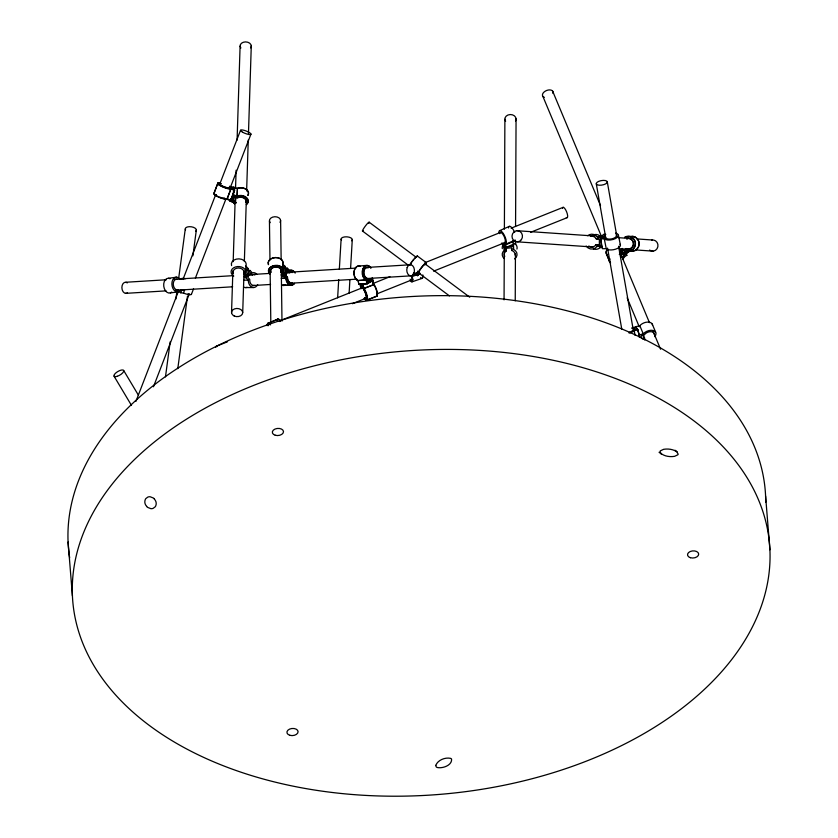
<?xml version="1.0" encoding="UTF-8"?>
<svg xmlns="http://www.w3.org/2000/svg" width="838" height="838" viewBox="0 0 838 838"><rect width="100%" height="100%" fill="white"/><g stroke="black" fill="none" stroke-linecap="round" stroke-linejoin="round"><path stroke-width="1.26" d="M504.214 258.554A7.448 5.981 0.3 0 1 504.361 250.258L503.9 245.429M504.057 299.868L504.277 251.431M504.382 229.172L504.885 119.216M504.361 250.258L504.371 248.017M504.769 256.365A5.416 4.347 0.3 0 1 506.005 251.253L506.016 247.901M515.014 255.024A5.416 4.347 0.3 0 0 511.809 250.499L511.819 248.258M514.616 258.932A7.448 5.981 0.3 0 0 513.526 249.389L513.076 240.674M513.526 249.389L513.547 243.795M515.234 300.811L515.443 253.684M515.485 244.518L515.506 240.59M515.569 226.197L516.061 118.849M234.525 203.749A7.448 5.447 1.8 0 1 233.613 202.262L229.937 201.099L233.467 194.898L233.708 187.241L237.489 188.372A7.448 5.196 3.3 0 1 246.058 189.273A7.448 5.196 3.3 0 1 248.006 195.202M231.539 312.616L232.88 270.8M233.174 261.655L235.279 196.322M235.53 188.487L236.117 170.198M237.081 140.145L240.097 46.059M236.117 202.827A5.416 3.96 1.8 0 1 235.499 201.686L235.614 197.852M246.466 204.472A7.448 5.447 1.8 0 0 246.508 197.496A7.448 5.447 1.8 0 0 237.133 196.071L237.384 188.403A7.448 5.447 1.8 0 1 245.963 189.21A7.448 5.447 1.8 0 1 247.891 195.401M242.716 312.49L244.057 270.674M244.35 261.529L246.372 198.805M246.623 190.97L248.258 140.009M248.467 133.472L251.274 45.933M243.68 276.592L245.628 275.66L245.88 266.065A7.448 5.447 1.8 0 0 238.956 258.858A7.448 5.447 1.8 0 0 231.592 265.604M257.706 284.679A7.448 5.269 89.7 0 1 251.861 287.141A7.448 5.269 89.7 0 1 248.268 280.143L246.037 277.703L244.654 277.703L247.859 276.173L248.1 268.506L245.88 266.065M234.431 203.718A7.448 5.196 3.3 0 1 233.509 202.272L229.832 201.11L233.341 195.244L233.812 187.209L233.383 187.922M236.044 202.89A5.416 3.781 3.3 0 1 235.394 201.759L235.625 197.737M246.362 204.577A7.448 5.196 3.3 0 0 246.382 197.904A7.448 5.196 3.3 0 0 237.018 196.417L237.489 188.372M337.641 297.836L338.72 279.578M339.338 269.134L341.118 239.134M349.121 293.07L349.896 280.028M350.588 268.286L352.285 239.584M165.474 376.88L170.166 341.862M175.896 299.072L176.933 291.299M178.672 278.331L185.261 229.057M177.792 368.657L187.513 296.044M192.887 255.841L196.364 229.905M213.941 193.599L217.786 183.229M227.067 199.14L230.921 188.77L234.588 189.933L230.743 200.313L227.067 199.14A7.448 1.372 20.3 0 1 217.765 196.448A7.448 1.372 20.3 0 1 214.549 193.379M410.379 280.96A7.448 2.116 71.1 0 0 412.254 276.477L412.841 274.906L419.513 272.622M413.605 272.685L417.659 275.702L418.246 274.131A7.448 0.964 -53.3 0 1 418.633 271.543A7.448 0.964 -53.3 0 1 424.583 263.792A7.448 0.964 -53.3 0 1 425.735 264.379M424.95 264.934A5.416 0.702 -53.3 0 0 421.189 268.265A5.416 0.702 -53.3 0 0 419.325 272.528L418.791 273.963L416.8 272.476M213.931 193.4L217.88 183.187M135.934 401.371L178.316 291.519M183.03 279.305L215.523 195.086M219.294 185.324L240.485 130.393M178.641 291.425L180.725 292.776L181.72 290.21M180.725 292.776L183.459 293.08L184.769 289.676M153.469 386.758L189.262 293.981M195.38 278.111L225.998 198.774M229.769 189.011L250.96 134.08M226.951 199.266L230.89 189.053L234.556 190.226L230.618 200.439L226.951 199.266A7.448 1.739 21.1 0 1 217.618 196.637A7.448 1.739 21.1 0 1 214.58 193.086M191.368 294.463L193.557 288.785M232.493 189.116L233.132 187.44L229.465 186.277M284.941 266.369L285.517 274.152L282.385 275.891L283.81 275.796L287.141 268.202L289.466 270.444A7.448 5.091 86.5 0 1 295.165 273.136M268.349 264.693A7.448 5.363 -4.3 0 1 275.43 257.528A7.448 5.363 -4.3 0 1 282.616 264.127L285.182 266.421L285.287 274.445L282.155 276.048L283.537 276.048L287.214 268.432L289.529 270.674A7.448 5.258 89.8 0 1 294.18 271.753M246.037 277.703L250.038 270.423L252.259 272.863A7.448 5.269 89.7 0 1 256.868 274.351M233.278 187.995L233.708 187.241M620.089 244.287A7.448 3.331 -11.2 0 1 615.49 249.221A7.448 3.331 -11.2 0 1 606.241 248.666L602.512 248.708L600.553 238.83L603.318 234.41L605.801 234.378M417.659 275.702L419.817 273.125M619.46 252.783L621.534 251.295L626.688 255.307L625.829 253.128M619.691 253.076L621.765 251.599L626.782 255.265L623.577 257.538A7.448 4.86 -21.3 0 1 623.137 259.141M626.07 248.498L623.441 250.384L622.215 248.436M619.282 254.532L621.168 253.181L624.373 255.527L621.744 257.402L620.026 253.317M621.534 251.295L620.769 249.347L623.011 252.929L626.122 250.709A7.448 6.976 -86.1 0 0 635.225 242.653A7.448 6.976 -86.1 0 0 624.593 237.343M621.765 251.599L620.927 249.588L623.242 253.17L626.353 250.95A7.448 7.05 86.6 0 0 635.434 242.894A7.448 7.05 86.6 0 0 624.614 237.583M359.638 266.285A7.448 4.829 85.2 0 0 354.118 271.627A7.448 4.829 85.2 0 0 357.868 280.646L359.01 284.333L359.942 283.736L362.896 284.794L372.868 280.803L373.884 284.606A7.448 1.875 69 0 1 377.037 292.64A7.448 1.875 69 0 1 376.231 296.223A7.448 2.231 68.2 0 0 377.278 292.462A7.448 2.231 68.2 0 0 374.01 284.48L364.038 288.471A7.448 2.231 68.2 0 1 367.494 298.181A7.448 2.231 68.2 0 1 364.226 298.349M358.999 284.229L367.191 283.726L372.941 280.269L371.506 280.353L372.742 280.929L362.571 284.836L359.994 283.632L358.999 284.229L367.547 283.611L372.941 280.175L372.177 277.713M281.369 274.864L283.275 273.806L281.17 271.763A5.416 3.907 -4.3 0 0 275.911 266.777A5.416 3.907 -4.3 0 0 271.03 272.308M281.139 275.032L283.045 274.057L280.94 272.004A5.416 3.792 -0.8 0 0 275.681 267.018A5.416 3.792 -0.8 0 0 270.789 272.256M246.068 269.48L248.1 268.506M267.741 323.583L277.43 319.236M499.72 230.607L509.41 226.344M515.412 241.082L515.726 243.188L506.037 247.461L505.565 244.287L515.255 240.024M502.716 243.093L504.895 245.157L513.516 241.365M267.888 323.29L277.849 319.299M216.571 346.157L227.475 341.789M279.599 320.912L363.242 287.413M372.941 283.527L389.911 276.729M425.065 262.65L501.428 232.053M511.128 228.177L563.251 207.29M363.692 287.801L361.691 288.597L360.749 285.391L362.875 286.25L363.912 289.602A5.416 1.624 68.2 0 1 366.51 296.243A5.416 1.624 68.2 0 1 364.813 297.731M352.379 303.691L366.918 297.867M376.618 293.981L412.987 279.41M433.592 271.156L506.32 242.025M530.559 232.315L566.928 217.754M366.897 300.14L376.87 296.149L366.688 300.14M361.712 288.513L363.744 287.727M364.31 298.234A7.448 1.875 69 0 0 367.107 298.255A7.448 1.875 69 0 0 363.723 288.523L373.884 284.606M413.124 273.953L415.397 273.167M412.254 276.477L420.194 273.764M411.982 281.851L422.184 278.352M636.063 327.396L636.042 326.663L639.834 325.689A7.448 4.578 -22.7 0 1 647.659 322.085A7.448 4.578 -22.7 0 1 652.582 325.354M631.883 327.878L635.665 326.893L637.99 329.753L639.373 337.148M632.041 328.391L634.335 327.794L635.822 329.617L632.617 330.444A5.416 1.938 -10.6 0 1 629.233 332.319M629.108 333.115A7.448 2.661 -10.6 0 0 634.209 330.738L637.99 329.753M639.541 337.148L639.467 334.854L643.249 333.87A7.448 4.578 -22.7 0 1 653.053 330.465A7.448 4.578 -22.7 0 1 654.771 336.666M642.484 339.076L644.789 338.479L643.5 335.41M168.48 278.258L176.682 277.179M178.63 290.608L183.784 289.938L181.05 289.623A7.448 5.059 82.5 0 1 174.011 290.137A7.448 5.059 82.5 0 1 172.754 279.819A7.448 5.059 82.5 0 1 179.741 278.792M170.355 292.912L178.546 291.834M503.889 247.084L513.055 246.215M358.119 266.117L366.656 265.395M366.457 279.63L371.339 279.211L367.903 281.4L366.855 278.059A5.416 3.509 85.2 0 1 363.964 271.355A5.416 3.509 85.2 0 1 368.238 267.657M359.963 266.17A7.448 5.091 86.5 0 0 354.055 271.533A7.448 5.091 86.5 0 0 357.857 280.552L366.405 279.923L367.547 283.611M285.088 268.328L287.141 268.202M125.899 282.249L166.406 279.756M174.252 279.274L233.058 275.66M248.739 274.696L269.647 273.418M286.638 272.371L355.909 268.118M366.363 267.479L410.798 264.745M285.664 272.717L289.759 272.465A5.416 3.708 86.5 0 1 292.074 272.35M281.453 278.331L286.135 278.048A7.448 5.091 86.5 0 0 289.361 284.344A7.448 5.091 86.5 0 0 294.567 283.37M125.522 293.363L166.029 290.88M175.184 290.315L232.681 286.785M252.28 285.58L270.58 284.459M288.88 283.338L356.831 279.159M365.976 278.604L410.411 275.87M366.573 279.599L371.255 279.316L367.599 281.526L366.552 278.174A5.416 3.708 86.5 0 1 363.608 271.502A5.416 3.708 86.5 0 1 368.144 267.731M357.857 280.552L366.049 280.049L367.191 283.726M283.464 285.475L291.655 284.972M623.242 253.17L626.824 252.961L629.935 250.73A7.448 7.05 86.6 0 0 639.09 243.827A7.448 7.05 86.6 0 0 630.186 236.452M587.637 235.719A7.448 6.976 -86.1 0 1 597.305 236.965L601.705 236.976M590.591 236.4A5.416 5.08 -86.1 0 1 596.206 238.851L599.359 238.82L599.359 244.696L595.965 244.727A5.416 5.08 -86.1 0 1 588.789 246.016M600.553 238.83L604.282 238.788A7.448 3.331 -11.2 0 0 615.542 238.537A7.448 3.331 -11.2 0 0 615.542 233.132M586.16 246.037A7.448 6.976 -86.1 0 0 597.305 246.194L602.019 246.225M246.037 270.444L250.038 270.423M248.446 274.937L252.427 274.906A5.416 3.834 89.7 0 1 254.857 275.021M243.722 280.164L248.268 280.143M245.503 287.581L253.453 287.539M285.203 268.432L287.214 268.432M285.789 272.717L289.78 272.706A5.416 3.823 89.8 0 1 292.211 272.601M281.306 278.31L285.863 278.289A7.448 5.258 89.8 0 0 288.995 284.595A7.448 5.258 89.8 0 0 294.379 283.611M283.359 285.245L291.331 285.224M516.857 230.712L595.032 236.065M598.94 236.337L602.847 236.599M618.486 237.678L631.517 238.568M636.723 238.924L652.362 239.993M597.305 236.965L601.202 237.238A7.448 6.976 -86.1 0 0 593.419 234.902M596.206 238.851L598.154 238.987M595.965 244.727L599.861 245M597.305 246.194L601.202 246.466A7.448 6.976 -86.1 0 1 593.43 248.959M517.601 241.857L593.168 247.032M599.683 247.482L602.292 247.66M619.23 248.823L632.261 249.714M636.168 249.975L653.106 251.138M623.011 252.929L626.908 253.202L630.019 250.971A7.448 6.976 -86.1 0 0 639.174 244.068A7.448 6.976 -86.1 0 0 630.459 236.693M178.777 278.75L181.5 279.064A7.448 1.739 21.1 0 1 185.638 278.708M230.555 186.811L233.006 187.586L234.588 189.933M229.486 186.654L231.717 187.366L232.618 189.137L229.518 188.152A5.416 1.257 21.1 0 1 222.06 186.109A5.416 1.257 21.1 0 1 221.117 183.69M233.467 194.898L237.133 196.071M233.341 195.244L237.018 196.417M226.606 198.69L228.774 199.308M235.499 201.686L232.157 200.628L234.399 196.679L237.51 197.663A5.416 3.96 1.8 0 1 243.984 197.737A5.416 3.96 1.8 0 1 245.859 202.314M235.394 201.759L232.053 200.691L234.284 196.961L237.395 197.946A5.416 3.781 3.3 0 1 243.868 198.103A5.416 3.781 3.3 0 1 245.744 202.503M371.454 280.29L372.868 280.803M360.749 285.391L362.624 286.271L363.661 289.623A5.416 1.362 69 0 1 366.185 296.306A5.416 1.362 69 0 1 364.771 297.637M676.538 451.389L678.183 454.154A3.237 2.053 -4.6 0 1 677.806 454.825L674.621 456.322A13.555 8.621 -4.6 0 1 661.926 454.112M661.695 454.248L659.066 452.29M417.376 256.009L426.322 262.682M369.223 222.259L416.339 257.392M424.719 263.635L469.741 297.207M674.978 450.216L677.062 451.776M417.534 271.187L419.325 272.528M362.435 230.995L408.556 265.405M417.994 272.444L449.44 295.898M416.256 272.643L418.246 274.131M620.958 252.94L624.247 255.496L621.618 257.381L620.068 253.401M661.161 453.861L660.051 451.483A3.237 2.053 -4.6 0 1 660.428 450.813L663.612 449.315A13.555 8.621 -4.6 0 1 676.308 451.525M501.48 243.135L506.037 247.461M289.759 272.465L287.654 270.423L285.528 275.273L287.497 277.169A5.416 3.708 86.5 0 0 292.431 282.731M289.78 272.706L287.664 270.664L285.329 275.513L287.287 277.409A5.416 3.823 89.8 0 0 292.169 282.993M269.867 273.89A7.448 5.363 -4.3 0 1 274.906 265.416A7.448 5.363 -4.3 0 1 283.202 271.9L285.517 274.152M269.627 273.754A7.448 5.217 -0.8 0 1 274.675 265.667A7.448 5.217 -0.8 0 1 282.972 272.203L285.287 274.445M283.81 275.796L286.135 278.048M283.537 276.048L285.863 278.289M252.427 274.906L250.394 272.685L247.849 277.326L249.734 279.389A5.416 3.834 89.7 0 0 254.375 285.381M247.859 276.173L245.628 273.722A7.448 5.447 1.8 0 0 241.69 267.081A7.448 5.447 1.8 0 0 232.262 268.946A7.448 5.447 1.8 0 0 233.76 276.079M245.628 275.66L243.607 273.439A5.416 3.96 1.8 0 0 238.558 268.003A5.416 3.96 1.8 0 0 233.456 273.251M231.613 187.44L232.618 188.938L229.507 187.953A5.416 0.995 20.3 0 1 222.101 185.858A5.416 0.995 20.3 0 1 220.96 183.826M622.372 248.677L623.629 250.625L626.269 248.739A5.416 5.133 86.6 0 0 633.559 244.35A5.416 5.133 86.6 0 0 627.075 238.631M123.636 370.427L138.396 395.159M114.052 376.189L131.493 405.424M233.132 187.44L234.556 190.226M625.839 253.013L626.782 255.265M652.215 324.034L655.641 332.215M552.609 91.07L600.532 205.666M620.717 253.914L649.471 322.672M653.001 331.115L660.574 349.205M639.834 325.689L643.249 333.87M542.888 96.412L601.412 236.337M627.149 297.846L639.258 326.799M642.788 335.242L644.799 340.071M606.398 253.809L609.823 262.001A7.448 4.578 -22.7 0 1 609.886 259.005M636.042 326.663L639.467 334.854M606.523 253.841L609.624 261.781M372.837 282.259L373.884 285.611M362.896 284.794L364.038 288.471M362.571 284.836L363.723 288.523M359.638 283.464L360.675 287.266A7.448 2.231 68.2 0 0 360.591 288.607M618.475 235.405L620.434 245.283M605.162 238.987L604.428 235.289L602.669 238.107L606.063 238.065A5.416 2.42 -11.2 0 0 612.945 238.547A5.416 2.42 -11.2 0 0 616.087 234.829M604.282 238.788L606.241 248.666M634.335 327.794L634.764 330.088M634.209 330.738L635.068 335.326M607.299 181.909A5.594 2.263 -10 0 1 599.233 185.219A5.594 2.263 -10 0 1 598.814 181.322A5.594 2.263 -10 0 1 607.299 181.909L617.009 237.28M618.591 246.288L633.497 331.272M596.268 183.721L605.748 237.803M607.56 248.1L621.786 329.219M511.809 250.499L511.41 247.818L505.565 248.362L506.005 251.253M504.895 245.157L504.497 242.475A5.416 1.833 66.2 0 0 503.774 235.729A5.416 1.833 66.2 0 0 499.846 233.666M765.586 496.044L769.913 549.812A349.561 222.353 -4.6 0 1 255.381 776.753A349.561 222.353 -4.6 0 1 238.191 391.87A349.561 222.353 -4.6 0 1 769.913 549.812M68.088 542.039L72.414 595.818M282.616 264.127L283.202 271.9M641.29 338.123L641.206 335.609L644.412 334.781A5.416 3.331 -22.7 0 1 650.047 331.691A5.416 3.331 -22.7 0 1 654.059 333.891M282.972 272.203L282.856 264.169A7.448 5.217 -0.8 0 0 275.671 257.57A7.448 5.217 -0.8 0 0 268.569 264.316M280.615 220.467L281.149 259.686M281.296 270.14L281.987 321.111M280.908 270.004L280.94 272.004M269.438 220.813L269.972 260.021M270.119 270.475L270.821 322.766M601.035 236.934L601.035 246.163M626.834 239.155A7.448 6.976 -86.1 0 1 628.49 237.604M627.013 238.39A5.416 5.08 -86.1 0 1 633.371 243.24A5.416 5.08 -86.1 0 1 627.61 248.98M610.609 262.964A7.448 4.86 -21.3 0 1 609.635 258.649M607.508 255.014A7.448 4.86 -21.3 0 1 607.487 249.158M623.671 257.496A7.448 4.578 -22.7 0 1 623.21 259.047M607.351 254.909A7.448 4.578 -22.7 0 1 607.435 249.305M191.431 293.908A7.448 1.739 21.1 0 1 183.459 293.08M183.407 279.463A5.416 1.257 21.1 0 1 183.847 279.19M188.99 293.887A5.416 1.257 21.1 0 1 188.016 293.876M171.78 292.074A7.448 5.059 82.5 0 1 163.766 286.271A7.448 5.059 82.5 0 1 170.072 278.719M178.18 289.833A5.416 3.677 82.5 0 1 173.298 284.773A5.416 3.677 82.5 0 1 177.164 279.253M230.89 189.053A7.448 1.739 21.1 0 1 220.624 185.942A7.448 1.739 21.1 0 1 219.786 182.852M224.762 198.438A5.416 1.257 21.1 0 1 223.526 198.281M221.997 197.894A5.416 1.257 21.1 0 1 220.436 197.359M216.434 195.233A5.416 1.257 21.1 0 1 215.879 194.646A5.416 0.995 20.3 0 0 216.529 195.254M230.921 188.77A7.448 1.372 20.3 0 1 220.666 185.627A7.448 1.372 20.3 0 1 219.629 183.061M224.909 198.344A5.416 0.995 20.3 0 1 223.704 198.145M247.137 287.266A7.448 5.269 89.7 0 1 243.91 287.193M502.308 248.635A7.448 5.981 0.3 0 1 503.083 244.989M515.297 243.868A7.448 5.981 0.3 0 1 516.941 249.064M498.82 232.22A7.448 2.514 66.2 0 1 503.994 234.65A7.448 2.514 66.2 0 1 505.565 244.287M508.509 227.957A7.448 2.514 66.2 0 1 510.834 226.794A7.448 2.514 66.2 0 1 514.689 232.44M410.002 264.358A7.448 0.964 -53.3 0 1 415.229 257.549A7.448 0.964 -53.3 0 1 417.293 256.585M410.809 263.666A5.416 0.702 -53.3 0 1 411.73 262.294M412.788 260.869A5.416 0.702 -53.3 0 1 413.815 259.591M414.737 258.575A5.416 0.702 -53.3 0 1 415.501 257.853M422.823 274.937A7.448 2.116 71.1 0 1 420.592 277.462M411.458 275.775A5.416 1.54 71.1 0 1 410.096 279.201M366.049 280.049A7.448 5.091 86.5 0 1 362.812 268.914A7.448 5.091 86.5 0 1 370.92 268.013M360.759 288.461A7.448 1.875 69 0 1 360.78 287.141M285.014 285.014A7.448 5.091 86.5 0 1 281.903 285.224M366.405 279.923A7.448 4.829 85.2 0 1 363.158 268.799A7.448 4.829 85.2 0 1 370.825 267.919M277.451 320.032A7.448 2.231 68.2 0 1 280.51 320.891M267.374 325.343A7.448 2.231 68.2 0 1 270.548 324.882M279.201 321.08A5.416 1.624 68.2 0 1 279.913 321.541M268.39 325.689A5.416 1.624 68.2 0 1 268.694 325.134M284.983 284.784A7.448 5.258 89.8 0 1 281.757 284.993M276.98 319.99A7.448 2.472 65.8 0 1 280.363 320.724M267.175 325.668A7.448 2.472 65.8 0 1 269.543 323.96M69.68 557.836A349.561 222.353 -4.6 0 1 399.255 297.385A349.561 222.353 -4.6 0 1 765.733 502.151M146.587 506.445A10.695 6.809 -4.6 0 0 147.635 507.399L150.871 508.656A3.551 2.263 -4.6 0 0 152.066 508.624A3.342 2.126 -4.6 0 0 153.155 508.341L155.156 506.843A8.715 5.541 -4.6 0 0 155.711 505.953A14.34 9.124 -4.6 0 0 154.297 499.019M146.713 506.393A14.34 9.124 -4.6 0 1 145.32 499.469A8.715 5.541 -4.6 0 1 145.854 498.568L147.855 497.081A3.342 2.126 -4.6 0 1 149.342 496.756A3.551 2.263 -4.6 0 1 150.138 496.756L153.375 498.013A10.695 6.809 -4.6 0 1 154.422 498.966M363.242 230.712A5.594 0.723 -53.3 0 1 363.357 228.984A5.594 0.723 -53.3 0 1 367.84 223.097A5.594 0.723 -53.3 0 1 368.793 223.432M270.213 222.667A5.594 3.918 -0.8 0 1 274.843 216.728A5.594 3.918 -0.8 0 1 280.028 222.363M505.618 121.259A5.594 4.494 0.3 0 1 510.237 114.544A5.594 4.494 0.3 0 1 515.548 120.934M185.554 229.832A5.594 2.734 7.6 0 1 191.378 226.794A5.594 2.734 7.6 0 1 195.61 231.361M651.618 240.118A5.594 5.248 -86.1 0 1 657.861 246.707A5.594 5.248 -86.1 0 1 649.586 250.07M127.502 292.86A5.594 3.823 86.5 0 1 121.877 287.664A5.594 3.823 86.5 0 1 127.345 282.877M562.518 208.274A5.594 1.676 68.2 0 1 566.561 211.7A5.594 1.676 68.2 0 1 566.341 217.503M215.816 347.361A5.594 1.676 68.2 0 1 217.325 346.534M341.495 240.045A5.594 2.535 3.4 0 1 347.016 236.84A5.594 2.535 3.4 0 1 351.635 240.778M544.386 97.365A5.594 3.446 -22.7 0 1 543.181 92.997A5.594 3.446 -22.7 0 1 549.812 89.907A5.594 3.446 -22.7 0 1 552.902 93.395M240.883 48.017A5.594 4.096 1.8 0 1 245.482 41.9A5.594 4.096 1.8 0 1 250.688 47.902M435.75 765.419L436.158 766.77A3.331 2.116 -4.6 0 0 437.195 767.493C442.548 768.739 452.237 765.345 451.577 759.071A3.331 2.116 -4.6 0 0 450.54 758.338C445.051 757.175 437.845 760.014 435.75 765.419M275.241 435.247A5.604 3.572 -4.6 0 0 283.495 431.612A5.604 3.572 -4.6 0 0 274.969 429.077A5.604 3.572 -4.6 0 0 275.241 435.247M289.833 735.293A5.604 3.572 -4.6 0 0 298.087 731.658A5.604 3.572 -4.6 0 0 289.56 729.123A5.604 3.572 -4.6 0 0 289.833 735.293M690.428 557.71A5.604 3.572 -4.6 0 0 698.683 554.075A5.604 3.572 -4.6 0 0 690.156 551.54A5.604 3.572 -4.6 0 0 690.428 557.71M521.351 239.699A5.594 5.248 -86.1 0 0 517.978 230.743A5.594 5.248 -86.1 0 0 512.364 238.401A5.594 5.248 -86.1 0 0 521.351 239.699M242.643 132.247A5.594 1.299 21.1 0 0 250.939 134.269A5.594 1.299 21.1 0 0 243.607 130.194A5.594 1.299 21.1 0 0 242.643 132.247M407.174 267.563A5.594 3.823 86.5 0 0 410.83 275.901A5.594 3.823 86.5 0 0 413.815 267.469A5.594 3.823 86.5 0 0 407.174 267.563M117.236 376.314A5.594 2.064 -30.8 0 0 123.678 370.49A5.594 2.064 -30.8 0 0 115.623 373.12A5.594 2.064 -30.8 0 0 117.236 376.314M234.169 315.978A5.594 4.096 1.8 0 0 242.716 312.773A5.594 4.096 1.8 0 0 234.504 308.897A5.594 4.096 1.8 0 0 234.169 315.978"/></g></svg>
